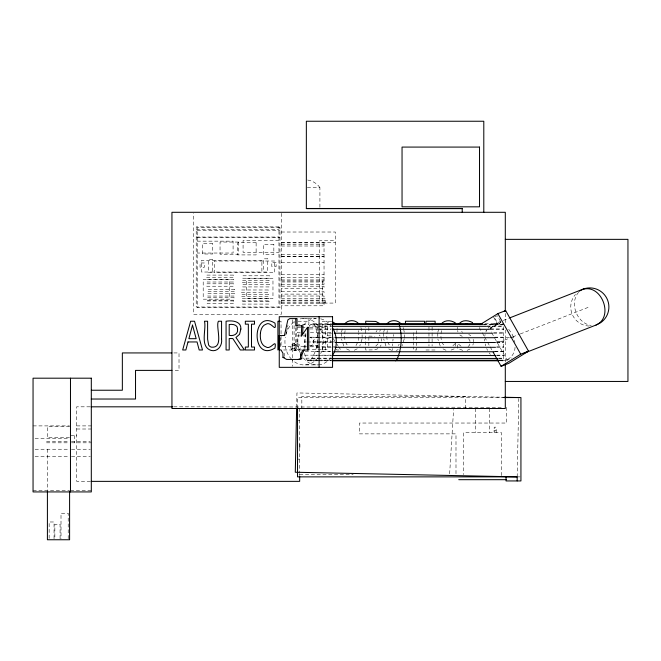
<?xml version="1.0" encoding="UTF-8"?>
<svg xmlns="http://www.w3.org/2000/svg" width="661" height="661" viewBox="0 0 661 661"><rect width="100%" height="100%" fill="white"/><g stroke="black" fill="none" stroke-linecap="round" stroke-linejoin="round"><path stroke-width="0.5" stroke-dasharray="3.31 2.48" d="M296.649 407.35L296.954 392.931L504.384 397.253M517.175 476.87L518.811 398.583M392.609 345.827L392.684 343.91M341.481 333.061L341.473 338.126M383.653 333.061L383.653 338.126M362.112 338.11L362.112 333.07M404.292 338.11L404.292 333.07M437.789 333.103L437.797 338.201M449.637 473.813L453.578 409.531M304.101 348.595L304.341 341.985L306.2 332.739M304.49 353.238L305.779 358.179L307.109 360.096L308.687 360.799L310.397 360.237C317.867 350.694 319.907 335.243 314.272 324.394L312.703 323.692L310.992 324.254L309.257 326.047L330.921 326.047M457.528 328.93L457.668 327.253M392.857 341.026L393.047 339.11M336.978 331.938L337.127 326.955M345.108 330.591C344.315 335.59 344.059 341.547 347.62 345.587M387.288 330.591C386.487 335.59 386.239 341.547 389.8 345.587M393.378 336.3L393.659 334.524M441.474 330.632C440.507 335.631 440.482 341.638 444.184 345.579M362.071 338.944L359.815 345.951M404.243 338.944L401.995 345.951M341.522 332.21L342.671 327.542M383.702 332.21L384.851 327.542M437.838 332.252L439.334 326.831M484.744 336.3L485.108 334.524M515.043 347.306C514.911 355.643 506.714 363.236 498.336 360.096M285.891 334.59L286.519 331.756M286.725 330.814L287.345 327.98M287.56 327.038L287.973 325.154M472.879 345.116L473.301 343.464M379.745 331.351L380.406 329.641M377.051 330.5L376.035 331.962M485.876 331.905L486.703 330.244M380.29 346.438L381.067 344.943M378.051 343.794L375.77 346.124M355.982 345.587L358.493 340.613L358.857 332.921M398.153 345.587L399.211 344.274M455.355 343.472L452.843 345.777M488.025 328.22L490.074 326.047L493.461 324.254L508.763 318.263M578.598 292.286C569.071 303.118 576.979 323.518 591.215 325.419M357.237 348.818L354.007 350.347M489.958 328.228L497.287 323.692L500.997 322.238L489.718 329.219L491.23 331.905M489.933 328.343L497.741 323.518L494.073 316.999M470.078 349.008L467.096 350.338M377.894 348.735L374.671 349.851L365.698 349.983L365.698 327.393M454.124 348.884L450.538 350.297M494.891 316.685L497.336 315.727L500.542 321.428M486.009 330.674L486.463 330.492M499.253 342.191L511.68 337.325M512.639 336.953L519.331 334.326M520.29 333.954L589.141 306.985M506.152 360.237L511.887 357.989M396.187 350.347L398.211 349.628M493.461 324.254L497.287 323.692L501.278 324.394L503.715 325.592M330.839 335.077L325.65 335.367L325.65 324.51L330.971 324.733M307.315 187.567L319.916 187.608L319.916 207.628M196.21 229.615L278.959 229.615M197.209 230.317L279.958 230.317M281.322 232.019L335.35 232.019L335.35 303.077L319.503 303.077L319.503 240.53L335.35 240.53M196.21 237.035L278.959 237.035M197.209 237.737L279.958 237.737M278.959 240.447L243.083 240.447L243.083 252.328L278.959 252.328M197.209 241.149L233.085 241.149L233.085 253.031L197.209 253.031M281.322 242.372L335.35 242.372M281.322 242.851L324.039 242.851M281.322 244.454L324.039 244.454M281.322 246.016L324.039 246.016M281.322 254.741L324.039 254.741M281.322 256.402L324.039 256.402M281.322 256.617L324.039 256.617M281.322 262.723L324.039 262.723M281.322 274.431L324.039 274.431M281.322 277.496L324.039 277.496M281.322 279.934L324.039 279.934M281.322 280.975L324.039 280.975M281.322 281.983L324.039 281.983M281.322 284.42L324.039 284.42L324.039 240.53M281.322 286.205L324.039 286.205L324.039 288.634L281.322 288.634M281.322 291.683L324.039 291.683L324.039 294.112L281.322 294.112M281.322 296.021L324.039 296.021L324.039 298.458M281.322 298.458L325.551 298.458L325.551 303.077M281.322 300.152L325.551 300.152M281.322 300.895L322.527 300.895M281.322 302.581L325.551 302.581M281.322 303.358L324.039 303.358L324.039 305.787L281.322 305.787M302.73 318.478L315.661 318.478M278.702 321.229L281.057 321.229L281.057 346.587L291.617 346.587L291.617 349.983L282.809 349.983M298.037 321.229L308.877 321.229L308.877 324.625L298.21 324.625M312.703 323.692L317.842 323.692M318.875 323.692L331.219 323.692M485.017 323.692L503.715 323.692M310.992 324.254L331.467 324.254M483.199 324.254L503.715 324.254M314.272 324.394L331.648 324.394M483.736 324.394L503.715 324.394M487 326.047L503.715 326.047L503.715 360.799L500.278 360.799M315.603 326.311L317.66 326.311M318.693 326.311L331.037 326.311M486.248 326.311L502.682 326.311M300.681 327.435L295.269 327.435L295.269 349.347L301.705 349.347M301.705 327.435L305.82 327.435M309.662 327.435L327.691 327.435L327.691 349.347L309.662 349.347M309.679 328.938L317.883 328.938M318.916 328.938L331.227 328.938M490.412 328.938L503.715 328.938M318.652 329.318L330.938 329.318M490.305 329.318L503.715 329.318M300.201 332.508L297.243 332.508L297.243 327.583M310.331 332.739L330.971 332.739M493.577 332.739L503.715 332.739M317.189 333.202L331.5 333.202M493.437 333.202L503.715 333.202M306.117 335.904L297.243 335.904L297.243 346.587L306.944 346.587M368.846 336.102L374.919 336.234M310.207 337.193L334.805 337.193M494.643 337.193L503.715 337.193M316.826 337.49L309.893 337.49A4.206 3.47 -90 0 1 313.62 341.927A4.206 3.47 -90 0 0 318.222 345.653M317.346 337.705L334.706 337.705M494.478 337.705L509.73 337.705M510.73 337.705L513.737 337.705L514.911 342.514M312.397 341.927L330.946 341.927M331.971 341.927L335.061 341.927M496.518 341.927L503.715 341.927L496.708 341.985M304.341 341.985L306.398 341.985M307.431 341.985L317.71 341.985M318.734 341.985L331.078 341.985M317.04 342.514L334.425 342.514M496.51 342.514L503.715 342.514M293.707 343.827A3.429 2.834 -90 0 1 296.111 349A3.429 2.834 -90 0 1 291.204 348.942A3.429 2.834 -90 0 1 293.707 343.827L297.508 343.827A3.429 2.834 -90 0 1 299.912 349A3.429 2.834 -90 0 1 295.004 348.942A3.429 2.834 -90 0 1 297.508 343.827M310.406 345.885L317.338 345.885M304.043 346.794L306.101 346.794M310.216 346.794L334.92 346.794M496.775 346.794L503.715 346.794M316.305 347.306L334.763 347.306M496.551 347.306L503.715 347.306M301.978 349.983L294.095 349.983L294.095 321.229M425.948 349.983L435.12 349.983L435.12 347.05M293.641 350.685L297.442 350.685M305.217 351.297L330.938 351.297M494.866 351.297L503.715 351.297M315.181 351.751L331.673 351.751M494.445 351.751L503.715 351.751M173.86 352.933L179.015 352.933L179.015 370.391L173.959 370.391M304.787 355.18L331.467 355.18M496.824 355.18L503.715 355.18M313.76 355.552L317.858 355.552M318.883 355.552L331.178 355.552M496.51 355.552L503.715 355.552M305.779 358.179L331.335 358.179M498.559 358.179L503.715 358.179M312.124 358.452L331.723 358.452M498.568 358.452L503.715 358.452M307.109 360.096L331.789 360.096M499.229 360.096L503.715 360.096M310.397 360.237L330.93 360.237M498.559 360.237L503.715 360.237M308.687 360.799L317.883 360.799M318.899 360.799L331.161 360.799M305.564 364.897L318.503 364.897M504.483 397.558L297.524 397.558L297.524 407.796M90.086 406.821L76.668 406.821L76.668 481.365L90.086 481.365M173.711 406.821L503.542 407.283M297.524 420.429L299.664 420.429M33.05 425.899L69.471 425.899M76.668 425.899L91.309 425.899M69.645 426.742L47.361 426.742L47.361 437.756L69.645 437.756M76.668 429.006L91.309 429.006M496.155 430.311L494.064 430.311L494.064 432.691M70.479 435.549L76.668 435.549M35.074 438.598L69.471 438.598M46.518 441.755L69.488 441.755M71.446 441.755L90.334 441.755M46.518 442.812L69.488 442.812M71.446 442.812L91.309 442.812M35.099 449.24L69.595 449.24M71.471 449.24L90.317 449.24M35.074 456.693L69.471 456.693M71.471 456.693L90.317 456.693M297.524 459.139L299.664 459.139M299.664 474.664L353.148 474.664M518.117 476.87L520 476.87M33.05 490.512L69.595 490.512M70.479 490.512L91.309 490.512M331.161 321.428L322.502 321.229L322.502 349.983L325.65 349.983L325.65 338.548L329.236 338.548L331.376 341.82M462.741 350.347L457.354 348.264L457.354 343.472M446.018 350.272L442.771 348.777M391.684 350.338L388.453 348.777M349.512 350.338L346.281 348.777M462.246 336.35L459.874 335.003M468.74 334.532L470.855 335.672M461.105 346.232L457.577 343.472M461.593 331.442L462.568 332.384M468.566 338.655L469.996 340.836L469.839 344.348A4.197 4.197 0 0 1 468.087 346.463M379.183 334.995L380.108 336.036M508.697 329.318L511.622 333.202L513.737 337.705M489.157 352.85L490.33 354.403M318.189 326.088L316.693 324.064A23.275 19.219 -90 0 0 297.814 319.709M332.962 338.308L334.64 340.803M336.887 344.141L338.011 345.81M338.572 346.645L340.812 349.983L336.73 349.983L335.127 347.537M440.201 346.042L437.846 339.06M385.941 345.951L383.694 338.969M343.761 345.951L341.522 338.969M493.618 317.181L497.287 323.692M491.734 332.805L507.384 360.592M479.25 327.526L481.737 331.929M482.233 332.814L484.216 336.342M484.711 337.226L489.677 346.05M490.181 346.926L492.164 350.454M486.719 348.595L487.57 350.396M403.086 327.509L403.681 329.228M360.906 327.509L362.063 332.219M485.174 343.91L485.637 345.827M378.084 338.639L378.464 341.316M457.635 330.517L457.933 331.896M403.871 330.219L404.243 332.219M358.477 330.558L358.725 332.136M473.16 339.324L473.441 341.795M381.447 338.63L381.736 341.159M484.62 339.11L484.678 341.026M392.609 348.595L392.642 350.396M506.632 407.283L506.632 423.04L359.427 423.04L359.427 433.872L455.991 433.872L455.991 474.664M505.301 313.488L505.301 322.791M505.301 329.963L505.301 362.038M501.534 475.598L501.534 432.691L463.576 432.691L463.576 474.573M496.155 432.691L496.155 427.171L494.197 427.171L494.197 432.691M489.718 408.506L489.718 432.691M475.391 408.506L475.391 432.691M465.534 408.506L465.534 396.336L301.837 396.336L301.837 408.506M455.594 343.472L455.594 346.207M432.104 327.145L432.104 346.05M428.964 327.145L428.964 346.05M416.546 330.715L416.546 349.983L413.398 349.983L413.398 346.942M413.398 332.739L413.398 335.788M413.398 336.796L413.398 340.853M413.398 341.869L413.398 345.926M368.846 327.302L368.846 331.979M368.846 337.06L368.846 345.753M324.039 300.152L324.039 302.581M322.527 280.975L322.527 303.077M317.883 327.435L317.883 349.347M305.068 333.408L305.068 349.347M299.664 408.242L299.664 443.903M299.664 447.803L299.664 472.838M299.664 473.532L299.664 475.292M296.566 327.435L296.566 349.347M292.699 319.742L292.699 358.229M292.699 359.237L292.699 366.326M292.55 345.496L292.55 348.744M284.238 353.271L284.238 356.329M281.322 213.329L281.322 314.363L193.648 314.363L193.648 213.329M280.421 337.597L280.421 348.892M74.346 435.549L74.346 442.812M68.207 538.74L68.207 513.242L61.002 513.242L61.002 538.74M60.077 538.723L60.077 524.289L54.855 524.289L54.855 538.723M54.045 538.773L54.045 521.983L49.154 521.983L49.154 538.773M47.41 449.24L47.41 490.512M589.116 326.055A19.086 19.086 0 0 1 575.467 294.426M309.505 345.819A4.206 3.47 -90 0 0 313.62 341.927A4.206 3.47 -90 0 1 317.726 337.556M320.486 329.442A23.275 19.219 -90 0 1 320.659 353.585M318.148 357.634A23.275 19.219 -90 0 1 292.245 359.956M291.6 359.311A23.275 19.219 -90 0 1 285.263 337.341M285.899 334.392A23.275 19.219 -90 0 1 293.335 322.444M320.668 318.825A23.275 19.219 -90 0 1 331.425 326.195M331.078 357.634A23.275 19.219 -90 0 1 303.316 357.923M300.738 353.932A23.275 19.219 -90 0 1 299.772 331.574M303.672 325.014A23.275 19.219 -90 0 1 319.684 318.627M307.679 180.023A18.45 18.45 0 0 1 319.916 187.567M278.959 226.888L196.21 226.888L196.21 307.01L278.959 307.01L278.959 226.888M279.958 227.591L197.209 227.591L197.209 307.712L279.958 307.712L279.958 227.591M238.538 242.042L220.047 242.042L220.047 254.212L238.538 254.212L238.538 242.042M256.121 242.752L237.638 242.752L237.638 254.915L256.121 254.915L256.121 242.752M212.71 243.603L202.324 243.603L202.324 253.998L212.71 253.998L212.71 243.603M273.844 244.306L263.458 244.306L263.458 254.7L273.844 254.7L273.844 244.306M267.755 258.815L263.516 258.815L263.516 272.026L267.755 272.026L267.755 258.815M212.652 259.517L208.413 259.517L208.413 272.729L212.652 272.729L212.652 259.517M261.896 260.318L201.498 260.318L201.498 272.026L261.896 272.026L261.896 260.318M274.67 261.021L214.271 261.021L214.271 272.729L274.67 272.729L274.67 261.021M276.108 262.268L271.811 262.268L271.811 266.565L276.108 266.565L276.108 262.268M204.356 262.971L200.06 262.971L200.06 267.267L204.356 267.267L204.356 262.971M233.383 275.092L206.728 275.092L206.728 277.521L233.383 277.521L233.383 275.092M269.44 275.794L242.785 275.794L242.785 278.223L269.44 278.223L269.44 275.794M272.968 278.562L246.636 278.562L246.636 298.483L272.968 298.483L272.968 278.562M229.532 279.264L203.2 279.264L203.2 299.185L229.532 299.185L229.532 279.264M233.787 279.578L207.141 279.578L207.141 282.007L233.787 282.007L233.787 279.578M269.027 280.281L242.38 280.281L242.38 282.71L269.027 282.71L269.027 280.281M233.44 283.792L206.794 283.792L206.794 286.23L233.44 286.23L233.44 283.792M269.374 284.494L242.727 284.494L242.727 286.932L269.374 286.932L269.374 284.494M234.68 289.27L208.025 289.27L208.025 291.708L234.68 291.708L234.68 289.27M268.143 289.981L241.488 289.981L241.488 292.41L268.143 292.41L268.143 289.981M234.382 293.616L207.736 293.616L207.736 296.045L234.382 296.045L234.382 293.616M268.432 294.319L241.786 294.319L241.786 296.748L268.432 296.748L268.432 294.319M234.052 297.747L207.405 297.747L207.405 300.177L234.052 300.177L234.052 297.747M268.763 298.45L242.116 298.45L242.116 300.879L268.763 300.879L268.763 298.45M233.771 300.945L207.124 300.945L207.124 303.382L233.771 303.382L233.771 300.945M269.044 301.656L242.397 301.656L242.397 304.085L269.044 304.085L269.044 301.656M294.74 345.496L292.038 345.496L292.038 348.744L294.74 348.744L294.74 345.496"/><path stroke-width="0.99" d="M296.632 408.382L295.293 472.243L517.175 476.87L517.175 480.944M301.763 325.823L301.209 336.333L307.456 327.369L308.728 327.369L308.728 349.983L302.829 349.983L300.507 355.031L300.507 358.642L298.293 359.444M302.581 334.416L303.035 325.823L295.764 325.823L295.764 318.602M284.412 335.532L287.857 319.907L289.774 318.602L297.037 318.602L297.037 325.823M284.808 335.532L279.149 335.54L279.149 349.917L280.999 349.917L282.966 353.271L282.966 357.353L286.618 359.444L299.565 359.444L301.78 358.642L301.78 355.031L304.101 349.983M344.687 323.973C348.033 319.536 355.552 319.577 358.915 323.981M386.859 323.973C390.213 319.536 397.732 319.577 401.095 323.981M441.118 324.097C444.556 319.627 451.38 319.982 455.594 323.138M479.969 324.7L497.873 313.62L505.665 310.571L528.503 351.148L508.896 363.277L501.104 366.334L493.156 352.222M503.996 311.604L505.665 310.571M501.104 366.334L520.711 354.197L528.503 351.148M582.324 289.592C601.295 282.875 614.598 317.016 596.04 325.03L524.313 353.123M397.013 324.254L398.104 323.692L399.112 324.394C402.615 335.829 401.665 349.388 396.633 360.237L395.534 360.799M579.21 291.129L583.671 288.923A19.086 19.086 0 0 1 600.461 322.832L595.999 325.047M509.714 317.891L583.349 289.047M446.786 324.163L449.893 324.229M350.198 324.113L353.371 324.121M392.378 324.113L395.551 324.121M306.349 208.479L462.221 208.479L462.221 212.297M462.221 208.636L306.349 208.636L306.349 121.244L483.794 121.244L483.794 212.297M505.301 239.356L627.95 239.356L627.95 381.447L505.301 381.447M279.487 321.229L277.917 321.229L277.917 349.983M332.252 323.692L481.943 323.692M428.964 324.163L425.948 324.163L425.948 321.229L435.12 321.229L435.12 324.163L432.104 324.163M331.648 324.394L482.704 324.394M332.062 326.311L486.248 326.311M332.987 329.318L489.272 329.318M334.565 333.202L492.412 333.202M279.149 335.54L280.421 335.54M335.722 337.705L494.478 337.705M335.441 342.514L495.486 342.514M335.788 347.306L495.527 347.306M333.739 351.751L494.445 351.751M171.802 352.933L122.351 352.933L122.351 390.23L91.309 390.23M300.507 355.031L301.78 355.031M332.202 355.552L495.486 355.552M282.966 357.353L284.238 357.353M331.723 358.452L497.535 358.452M300.507 358.642L301.78 358.642M331.954 360.237L498.559 360.237M332.186 360.799L498.22 360.799M171.934 370.391L135.53 370.391L135.53 399.029L91.309 399.029M504.426 397.558L520.934 397.558L520.934 480.944L506.053 480.944L506.053 476.87M91.119 406.821L172.678 406.821M517.175 476.87L297.524 476.87L297.524 407.796M458.742 479.688L506.367 479.688M91.119 481.365L299.664 481.365L299.664 476.176M504.384 397.253L518.835 397.558M465.691 324.006L467.583 324.245M332.012 321.502L335.73 323.857M379.282 323.345L375.754 321.428L365.698 321.229L365.698 324.311M497.873 313.62L520.711 354.197M505.301 311.438L505.301 212.297L171.943 212.297L171.943 408.506L505.301 408.506L505.301 364.104M472.524 324.394L472.524 322.56C468.69 320.42 463.097 319.602 459.767 323.072A7.965 7.965 0 0 0 458.792 324.328M424.486 324.625L424.486 321.229L405.457 321.229L405.457 324.625M319.114 316.702L319.114 367.342M307.456 327.369L307.456 349.983M299.664 444.283L299.664 447.208M70.479 378.191L70.479 491.924M69.595 491.412L69.595 539.756L47.41 539.756L47.41 491.412M332.97 328.591A23.275 19.219 -90 0 1 332.169 356.105M221.559 339.167C222.534 345.315 217.808 352.239 211.049 350.413C199.374 346.562 206.645 329.459 204.456 321.229L207.604 321.229L207.604 339.167L208.62 344.959A4.313 4.313 0 0 0 211.545 347.174C224.509 348.248 215.354 326.79 218.411 321.229L221.559 321.229L221.559 339.167M260.442 332.995C259.971 338.011 260.583 345.141 266.185 347.025C271.01 350.206 276.827 337.35 274.976 348.033C251.114 362.939 251.221 308.414 274.976 323.138C276.802 334.003 271.043 320.94 266.176 324.163C262.376 325.253 260.822 329.426 260.442 332.995M240.868 329.029L239.546 334.326L235.96 337.474L244.38 349.983L240.298 349.983L232.804 338.548L229.21 338.548L229.21 349.983L226.07 349.983L226.07 321.229C231.854 320.271 241.414 320.998 240.868 329.029M237.58 329.318C238.29 334.235 233.316 336.309 229.21 335.367L229.21 324.51C232.655 323.956 238.026 324.733 237.58 329.318M188.005 341.952L185.865 349.983L182.684 349.983L190.657 321.229L194.532 321.229L202.506 349.983L199.184 349.983L197.044 341.952L188.005 341.952M192.516 325.129L188.881 338.688L196.168 338.688L192.516 325.129M479.514 147.081L402.045 147.081L402.045 206.827L479.514 206.827L479.514 147.081M332.557 316.702L279.256 316.702L279.256 367.342L332.557 367.342L332.557 316.702M254.51 321.229L245.33 321.229L245.33 324.163L248.346 324.163L248.346 347.05L245.33 347.05L245.33 349.983L254.51 349.983L254.51 347.05L251.494 347.05L251.494 324.163L254.51 324.163L254.51 321.229M91.309 378.191L33.05 378.191L33.05 491.924L91.309 491.924L91.309 378.191"/></g></svg>
